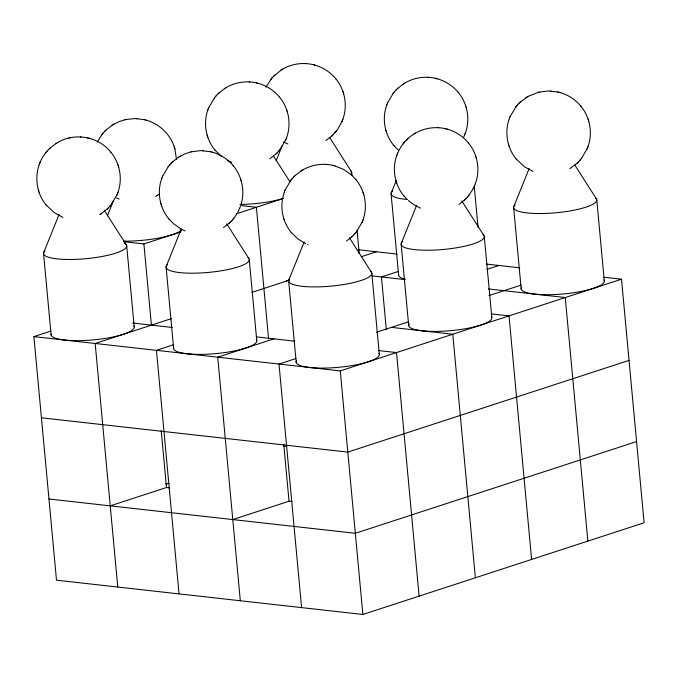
<?xml version="1.0" encoding="UTF-8"?>
<svg xmlns="http://www.w3.org/2000/svg" width="678" height="678" viewBox="0 0 678 678"><rect width="100%" height="100%" fill="white"/><g stroke="black" fill="none" stroke-linecap="round" stroke-linejoin="round"><path stroke-width="1.02" d="M282.362 199.841C280.565 211.477 283.972 223.799 291.565 232.808M282.692 197.908L284.463 191.679M241.071 204.409C245.097 191.238 242.071 176.161 233.156 165.644M45.841 152.703C33.612 167.542 33.908 190.832 46.468 205.375M117.718 193.061C122.879 179.382 120.074 163.076 110.607 151.931M161.915 177.958C156.745 191.637 159.55 207.943 169.017 219.087M208.104 109.217C202.934 122.896 205.739 139.193 215.206 150.347M286.455 138.032C291.616 124.354 288.811 108.048 279.344 96.903M342.704 119.692C347.865 106.005 345.06 89.708 335.593 78.563M386.892 104.59C381.731 118.269 384.536 134.575 394.003 145.719M362.815 220.494C367.976 206.807 365.179 190.51 355.704 179.356M396.952 154.991C391.791 168.669 394.596 184.975 404.063 196.12M465.252 133.405C470.413 119.726 467.608 103.429 458.142 92.276M475.312 183.806C480.473 170.127 477.668 153.821 468.201 142.677M509.449 118.311C504.279 131.99 507.085 148.287 516.551 159.44M587.801 147.118C592.962 133.439 590.157 117.141 580.69 105.988M40.104 162.347L39.197 164.686M111.243 204.603L117.141 194.527M162.483 176.492L168.39 166.415M208.671 107.751L214.579 97.674M237.741 212.375L239.69 208.239M279.98 149.575L285.879 139.499M285.031 190.213L290.938 180.136M333.195 134.651L337.754 129.201L342.127 121.159M387.469 103.124L393.376 93.047M356.34 232.029L362.238 221.96M397.528 153.525C400.74 145.609 406.495 138.761 413.707 134.185M463.667 137.168L464.676 134.871M510.017 116.836L515.924 106.768M581.326 158.66L587.224 148.592M116.98 194.959L117.887 192.62M161.745 178.399L162.652 176.068M207.934 109.658L208.841 107.319M239.529 208.671L240.436 206.332M285.718 139.931L286.625 137.592M284.294 192.12L285.201 189.781M341.966 121.582L342.873 119.252M386.731 105.031L387.638 102.692M362.077 222.384L362.984 220.053M396.783 155.431L397.689 153.092M464.515 135.303L465.422 132.964M474.566 185.704L475.473 183.365M509.28 118.743L510.187 116.413M587.063 149.016L587.97 146.677M43.621 252.809L59.028 214.579M107.37 215.841L113.294 201.137M166.169 266.522L181.179 229.274M276.107 160.813L282.04 146.109M288.718 280.243L304.125 242.012M391.155 193.154L396.291 180.416M401.207 243.555L416.623 205.324M513.704 206.875L529.111 168.636M97.191 142.134L102.081 134.363M265.929 87.106L272.132 77.75L281.099 70.063M472.778 189.408L468.829 195.349M236.453 214.562L233.791 218.316M46.858 151.465L48.867 149.279M103.107 133.125L105.115 130.939M108.209 208.019L110.217 205.841M215.604 96.437L217.613 94.25M169.415 165.186L171.424 163M272.132 77.75L270.522 79.699M276.946 152.991L278.955 150.813M230.757 221.74L232.766 219.553M291.964 178.899L293.972 176.712M334.915 132.812L336.525 130.871M394.393 91.81L396.401 89.632M404.732 141.863L403.13 143.812M353.306 235.452L355.314 233.266M516.95 105.531L518.958 103.344M465.803 198.764L467.812 196.586M578.292 162.084L580.3 159.898M45.545 153.067L47.146 151.118M101.785 134.727L103.387 132.778M109.938 206.18L111.539 204.239M214.282 98.039L215.884 96.09M168.093 166.78L169.695 164.839M278.675 151.16L280.277 149.211M232.486 219.901L234.088 217.952M290.642 180.501L292.243 178.551M393.079 93.411L394.681 91.462M355.035 233.613L356.636 231.664M515.627 107.132L517.229 105.183M467.523 196.934L469.125 194.984M580.021 160.245L581.622 158.296M50.003 148.185L56.113 143.439M106.251 129.837L112.362 125.091M218.74 93.157L224.85 88.411M100.963 213.867L107.073 209.121M172.551 161.898L178.661 157.152M275.302 74.504L273.522 76.241M269.7 158.838L275.81 154.092M223.511 227.579L229.622 222.842M325.949 140.499L332.059 135.753M295.108 175.61L301.21 170.864M397.537 88.53L403.647 83.784M407.91 138.617L406.13 140.354M346.458 241.054L352.17 236.554M520.085 102.242L528.196 96.301L539.027 92.081M458.947 204.375L464.667 199.866M569.808 168.686L577.156 163.186M48.536 149.609L50.325 147.872M104.785 131.269L106.565 129.532M217.274 94.581L219.062 92.844M106.76 209.434L108.539 207.697M171.085 163.33L172.873 161.584M275.497 154.406L277.285 152.669M229.308 223.147L231.096 221.409M331.745 136.066L333.525 134.32M293.633 177.043L295.422 175.305M396.071 89.954L397.859 88.216M351.857 236.859L353.645 235.122M518.619 103.675L520.407 101.937M464.345 200.179L466.133 198.442M576.842 163.491L578.631 161.754M159.567 193.916L157.211 195.527M57.359 142.677C74.402 132.176 98.59 136.456 110.912 152.287M113.599 124.337L119.125 121.608L125.193 119.684M226.096 87.648C235.232 82.207 246.487 80.504 256.835 82.979M282.336 69.309C291.472 63.868 302.735 62.156 313.075 64.639M179.907 156.398L185.425 153.669L191.493 151.736M404.893 83.021C414.029 77.58 425.284 75.877 435.623 78.36M302.456 170.11C311.592 164.669 322.855 162.957 333.195 165.44M414.944 133.422C424.081 127.981 435.344 126.278 445.683 128.752M527.798 96.522L525.806 97.742M55.723 143.677L57.715 142.456M111.963 125.337L113.963 124.116M224.46 88.648L226.452 87.428M280.709 70.309L282.701 69.088M178.272 157.398L180.263 156.169M99.725 214.621L101.361 213.621M155.609 196.501L157.601 195.281M403.257 84.03L405.249 82.801M300.82 171.11L302.812 169.89M413.309 134.422L415.309 133.202M124.159 241.741L143.889 243.953L181.051 231.834M236.291 213.816L283.497 198.417M603.852 277.226L621.506 279.2L644.1 522.763L362.866 614.471L56.494 580.182L33.9 336.619L50.977 331.05M171.509 318.584L95.174 343.483L117.769 587.046M251.86 292.379L289.023 280.26M361.34 256.682L376.409 251.767M173.526 344.771L156.448 350.34L179.043 593.903M398.511 271.403L381.434 276.971L386.324 329.686M273.971 338.856L217.723 357.196L240.317 600.759M486.906 269.412L498.957 265.479M296.074 358.484L278.997 364.052L301.591 607.615M376.426 332.279L408.563 321.796M488.914 295.6L521.06 285.116M33.9 336.619L340.271 370.908L621.506 279.2M110.234 505.856L166.483 487.516L169.602 487.863M629.04 360.391L347.806 452.099L41.434 417.809M232.791 519.568L289.031 501.228L292.15 501.576M636.566 441.573L355.34 533.289L48.96 499M125.769 119.548L134.947 118.557L144.338 119.667M124.727 119.786L126.159 119.464M68.944 138.024L69.91 137.804M191.026 151.847L200.824 150.609L210.646 151.728M538.561 92.191L548.358 90.954L558.18 92.072M305.507 63.579L305.981 63.605M428.064 77.3L428.53 77.317M550.612 91.013L551.078 91.03M249.267 81.928L249.733 81.945M438.115 127.701L438.59 127.718M136.77 118.608L137.236 118.633M80.529 136.956L80.996 136.973M203.078 150.669L203.544 150.686M325.626 164.381L326.093 164.407M240.8 205.519L256.386 207.265L268.607 339.059M358.747 249.792L397.172 254.089M486.49 264.089L519.729 267.81M372.086 275.921L405.325 279.641M488.406 288.938L565.257 297.54L587.851 541.103M491.355 313.906L509.017 315.88L531.611 559.452M391.494 327.372L452.768 334.229L475.363 577.792M132.727 323.042L172.195 327.466M256.318 336.873L294.744 341.178M378.866 350.594L396.52 352.568L419.114 596.131M559.426 92.386C567.85 94.615 575.503 99.59 581.004 106.353M436.878 78.673C445.302 80.894 452.955 85.877 458.447 92.632M314.329 64.961C322.753 67.181 330.406 72.165 335.898 78.919M446.938 129.074C455.362 131.295 463.015 136.278 468.506 143.033M258.081 83.301C266.505 85.521 274.158 90.505 279.658 97.259M334.44 165.763L343.619 169.415L351.051 174.593M145.592 119.989C158.923 123.438 170.127 133.981 174.373 147.084M211.892 152.042C220.316 154.27 227.969 159.245 233.469 166M89.793 138.439L87.691 137.914M557.774 91.971L559.875 92.505M435.225 78.258L437.327 78.784M312.677 64.537L314.778 65.071M445.285 128.659L447.387 129.184M256.428 82.886L258.53 83.411M332.796 165.339L334.898 165.873M143.939 119.565L146.041 120.099M210.239 151.626L212.341 152.16M533.018 171.441L524.433 166.746L516.246 159.076M287.921 144.007L283.548 141.948M420.529 208.129L414.012 204.815L408.368 200.578M231.673 162.347L227.299 160.288M307.609 244.639L308.041 244.809M119.184 199.035L116.565 197.883M62.935 217.375L54.35 212.689L46.163 205.019M185.06 230.927L181.111 229.037M305.837 243.851L297.803 238.885L291.26 232.444M180.712 228.808L173.678 223.859L168.712 218.731M221.443 156.432L214.901 149.991M398.656 150.482L393.698 145.363M351.407 174.899L356.018 179.721M403.757 195.764L406.851 199.171M574.851 165.11L596.36 198.798M461.794 200.908L483.863 235.478M329.754 137.676L351.255 171.364M349.297 237.597L371.375 272.166M273.505 156.025L289.921 181.729M226.749 223.876L248.826 258.445M104.2 210.163L126.269 244.733M588.072 119.04L588.216 119.481M588.648 120.887L588.792 121.337M508.449 144.092L508.593 144.541M509.034 145.94L509.178 146.389M465.523 105.327L465.667 105.768M466.1 107.166L466.244 107.616M475.575 155.728L475.719 156.169M476.159 157.567L476.303 158.016M385.901 130.379L386.045 130.829M386.485 132.227L386.63 132.668M395.96 180.78L396.105 181.229M396.537 182.628L396.681 183.068M342.966 91.606L343.11 92.055M343.551 93.454L343.695 93.903M363.806 194.705L363.086 192.408M286.726 109.955L286.87 110.395M287.303 111.794L287.447 112.243M283.463 217.46L283.616 217.909M284.048 219.316L284.192 219.757M240.537 178.695L240.682 179.136M241.114 180.543L241.258 180.992M207.104 135.007L207.248 135.447M207.688 136.854L207.832 137.295M174.814 148.482L176.5 159.466M160.915 203.747L161.059 204.197M161.5 205.595L161.644 206.036M117.989 164.983L118.133 165.424M118.565 166.822L118.709 167.271M38.366 190.035L38.51 190.476M38.951 191.882L39.095 192.323M174.229 146.634L174.958 148.931M596.767 199.696L604.293 280.878M513.661 207.815L521.196 288.998M484.27 236.376L491.804 317.567M478.024 227.096L474.21 185.975A41.756 9.034 -5.3 0 1 472.795 188.874M401.173 244.495L408.698 325.686M391.113 194.094L398.647 275.285M371.781 273.065L379.307 354.247M351.662 172.263L351.958 175.424M357.043 230.249L359.196 253.453A41.756 9.034 -5.3 0 0 358.789 252.547M340.271 370.908L362.866 614.471M288.675 281.184L296.21 362.374M283.751 444.293L289.031 501.228M249.233 259.343L256.759 340.534M166.127 267.471L173.661 348.653M143.889 243.953L151.423 325.135M161.203 430.572L166.483 487.516M126.676 245.631L134.21 326.821M43.578 253.75L51.113 334.94M133.803 325.923A41.756 9.034 -5.3 0 1 94.437 339.788A41.756 9.034 -5.3 0 1 51.147 334M124.184 243.122A41.756 9.034 -5.3 0 1 86.911 258.598A41.756 9.034 -5.3 0 1 44.994 250.86M256.352 339.636A41.756 9.034 -5.3 0 1 216.985 353.501A41.756 9.034 -5.3 0 1 173.695 347.712M247.987 257.606A41.756 9.034 -5.3 0 1 207.341 272.514A41.756 9.034 -5.3 0 1 167.551 264.573M378.9 353.348A41.756 9.034 -5.3 0 1 337.398 367.417A41.756 9.034 -5.3 0 1 296.727 360.459M370.535 271.319A41.756 9.034 -5.3 0 1 332.008 286.031A41.756 9.034 -5.3 0 1 289.192 279.268M491.397 316.668A41.756 9.034 -5.3 0 1 449.895 330.728A41.756 9.034 -5.3 0 1 409.224 323.77M483.024 234.639A41.756 9.034 -5.3 0 1 442.378 249.546A41.756 9.034 -5.3 0 1 402.588 241.605M603.886 279.98A41.756 9.034 -5.3 0 1 562.384 294.049A41.756 9.034 -5.3 0 1 521.713 287.091M595.521 197.951A41.756 9.034 -5.3 0 1 554.875 212.858A41.756 9.034 -5.3 0 1 515.085 204.917M404.724 279.099A41.756 9.034 -5.3 0 1 398.681 274.344M407.41 199.476A41.756 9.034 -5.3 0 1 392.528 191.204M350.416 170.525A41.756 9.034 -5.3 0 1 351.145 174.17M181.509 230.181A41.756 9.034 -5.3 0 1 123.684 241.122M281.853 198.9A41.756 9.034 -5.3 0 1 239.97 204.442M289.387 280.09A41.756 9.034 -5.3 0 1 286.404 280.895M169.178 483.456A41.756 9.034 -5.3 0 1 165.746 483.821M286.718 446.116A41.756 9.034 -5.3 0 1 283.574 446.539"/></g></svg>
